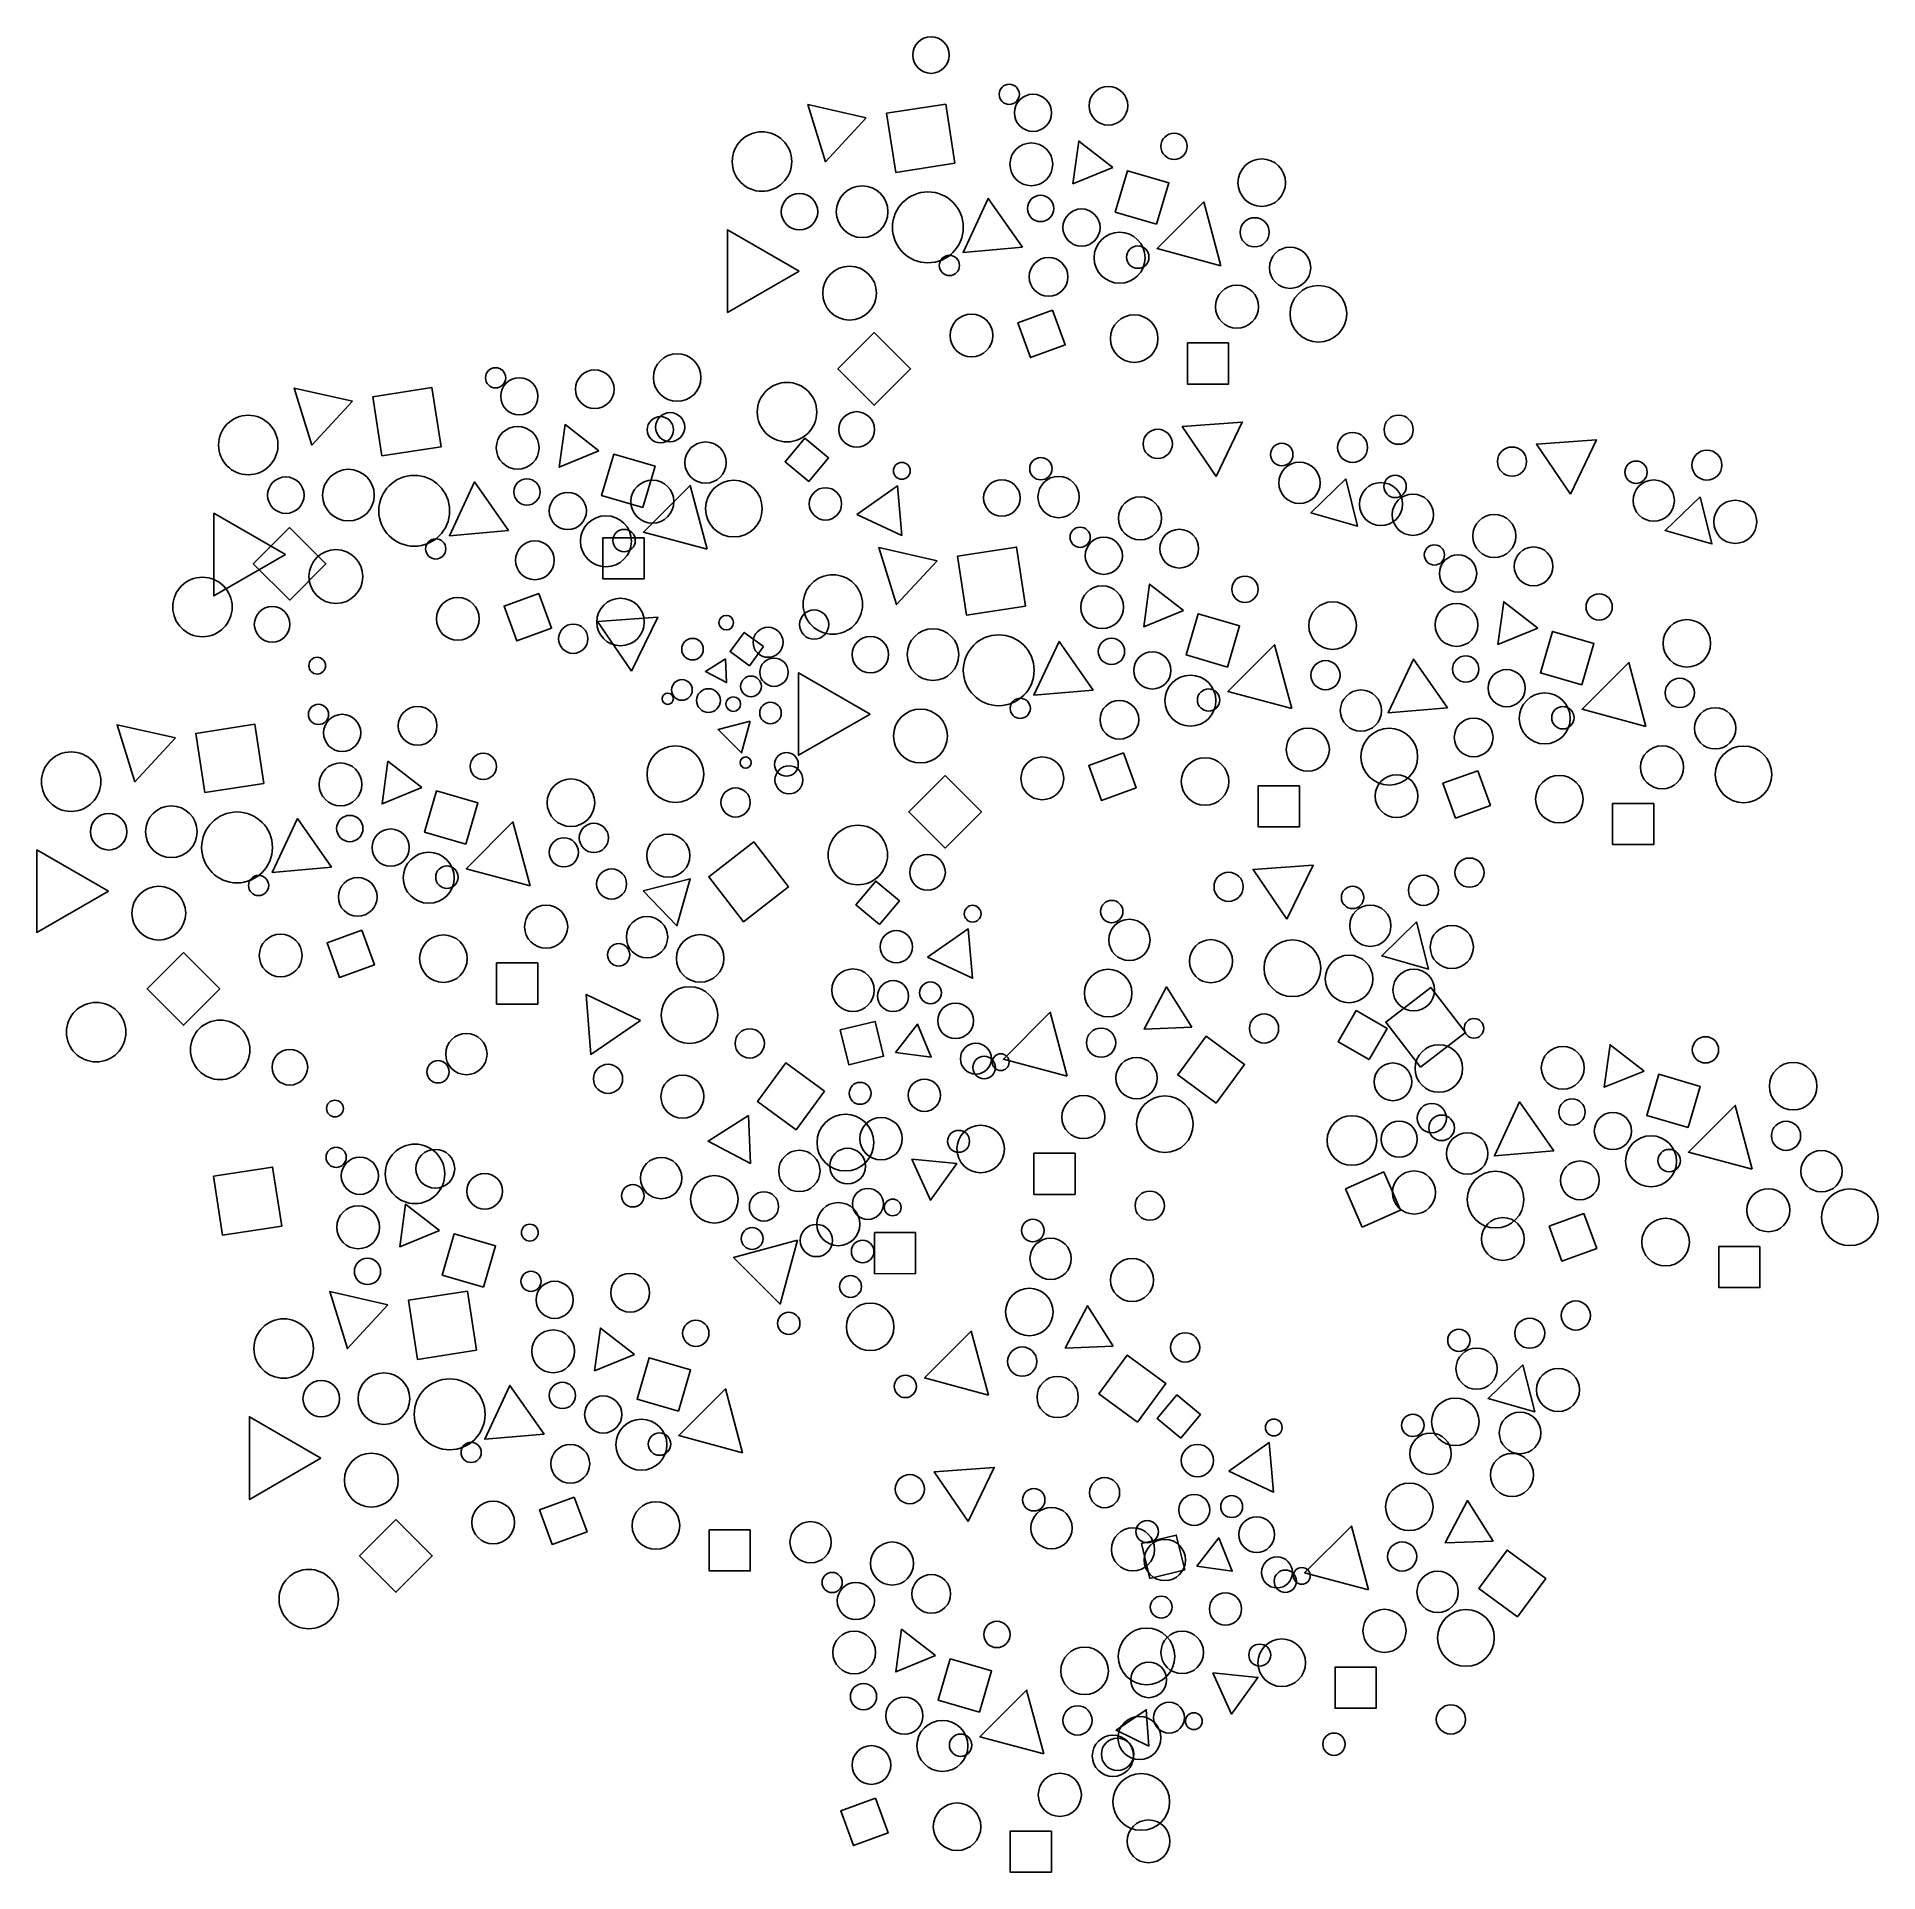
# Model space of a CAD drawing. Extents: x 9 to 528, y 5 to 523.
import ezdxf

# ---------------------------------------------------------------- set-up
doc = ezdxf.new("R2010")
doc.units = 0
doc.header["$LTSCALE"] = 25
doc.header["$MEASUREMENT"] = 0
doc.layers.get('0').update_dxf_attribs({"linetype": 'CONTINUOUS'})

msp = doc.modelspace()

# ---------------------------------------------------------------- linework, layer by layer
at = {"color": 0, "linetype": 'ByBlock'}
for points in [[(242.7, 500.12), (226.26, 503.85), (231.25, 487.75)], [(267.71, 487.29), (265.14, 503.97), (248.47, 501.4), (251.03, 484.73)], [(312.28, 486.1), (302.69, 493.54), (301.04, 481.51)], [(324.69, 470.12), (328.1, 481.78), (316.43, 485.18), (313.03, 473.52)], [(286.78, 463.61), (277.15, 477.37), (270.05, 462.16)], [(342.82, 458.38), (338, 476.4), (324.8, 463.21)], [(223.8, 456.85), (203.6, 468.52), (203.6, 445.2)], [(295.32, 445.87), (285.51, 442.3), (289.08, 432.48), (298.9, 436.06)], [(244.96, 439.53), (234.71, 429.27), (244.97, 419.02), (255.22, 429.28)], [(345, 436.61), (333.39, 436.6), (333.39, 425), (345, 425)], [(97.7, 420.12), (81.26, 423.85), (86.25, 407.75)], [(122.71, 407.29), (120.14, 423.97), (103.47, 421.4), (106.03, 404.73)], [(167.28, 406.1), (157.69, 413.54), (156.04, 401.51)], [(341.47, 398.92), (348.87, 414.24), (331.9, 412.99)], [(226.48, 397.45), (232.07, 404.12), (225.4, 409.71), (219.81, 403.04)], [(441.47, 393.92), (448.87, 409.24), (431.9, 407.99)], [(179.69, 390.12), (183.1, 401.78), (171.43, 405.18), (168.03, 393.52)], [(141.78, 383.61), (132.15, 397.37), (125.05, 382.16)], [(197.82, 378.38), (193, 396.4), (179.8, 383.21)], [(240.04, 388.2), (252.72, 382.29), (251.5, 396.23)], [(378.09, 398.2), (368.23, 388.65), (381.43, 384.88)], [(478.09, 393.2), (468.23, 383.65), (481.43, 379.88)], [(78.8, 376.85), (58.6, 388.52), (58.6, 365.2)], [(79.96, 384.53), (69.71, 374.27), (79.97, 364.02), (90.22, 374.28)], [(180, 381.61), (168.39, 381.6), (168.39, 370), (180, 370)], [(262.7, 375.12), (246.26, 378.85), (251.25, 362.75)], [(287.71, 362.29), (285.14, 378.97), (268.47, 376.4), (271.03, 359.73)], [(150.32, 365.87), (140.51, 362.3), (144.08, 352.48), (153.9, 356.06)], [(332.28, 361.1), (322.69, 368.54), (321.04, 356.51)], [(176.47, 343.92), (183.87, 359.24), (166.9, 357.99)], [(344.69, 345.12), (348.1, 356.78), (336.43, 360.18), (333.03, 348.52)], [(432.28, 356.1), (422.69, 363.54), (421.04, 351.51)], [(213.72, 350.91), (208.28, 354.9), (204.29, 349.46), (209.73, 345.46)], [(444.69, 340.12), (448.1, 351.78), (436.43, 355.18), (433.03, 343.52)], [(306.78, 338.61), (297.15, 352.37), (290.05, 337.16)], [(362.82, 333.38), (358, 351.4), (344.8, 338.21)], [(203.02, 347.46), (197.31, 343.87), (203.28, 340.72)], [(243.8, 331.85), (223.6, 343.52), (223.6, 320.2)], [(406.78, 333.61), (397.15, 347.37), (390.05, 332.16)], [(462.82, 328.38), (458, 346.4), (444.8, 333.21)], [(47.7, 325.12), (31.26, 328.85), (36.25, 312.75)], [(72.71, 312.29), (70.14, 328.97), (53.47, 326.4), (56.03, 309.73)], [(209.91, 329.88), (200.9, 327.47), (207.49, 320.87)], [(117.28, 311.1), (107.69, 318.54), (106.04, 306.51)], [(315.32, 320.87), (305.51, 317.3), (309.08, 307.48), (318.9, 311.06)], [(264.96, 314.53), (254.71, 304.27), (264.97, 294.02), (275.22, 304.28)], [(415.32, 315.87), (405.51, 312.3), (409.08, 302.48), (418.9, 306.06)], [(129.69, 295.12), (133.1, 306.78), (121.43, 310.18), (118.03, 298.52)], [(365, 311.61), (353.39, 311.6), (353.39, 300), (365, 300)], [(91.78, 288.61), (82.15, 302.37), (75.05, 287.16)], [(465, 306.61), (453.39, 306.6), (453.39, 295), (465, 295)], [(147.82, 283.38), (143, 301.4), (129.8, 288.21)], [(28.8, 281.85), (8.6, 293.52), (8.6, 270.2)], [(220.75, 283.05), (210.95, 295.75), (198.25, 285.95), (208.05, 273.25)], [(361.47, 273.92), (368.87, 289.24), (351.9, 287.99)], [(179.75, 281.96), (189.29, 272.1), (193.06, 285.3)], [(246.48, 272.45), (252.07, 279.12), (245.4, 284.71), (239.81, 278.04)], [(100.32, 270.87), (90.51, 267.3), (94.08, 257.48), (103.9, 261.06)], [(260.04, 263.2), (272.72, 257.29), (271.5, 271.23)], [(398.09, 273.2), (388.23, 263.65), (401.43, 259.88)], [(49.96, 264.53), (39.71, 254.27), (49.97, 244.02), (60.22, 254.28)], [(150, 261.61), (138.39, 261.6), (138.39, 250), (150, 250)], [(334.64, 243.45), (327.45, 254.85), (321.17, 242.92)], [(399.18, 232.2), (411.88, 242), (402.08, 254.69), (389.38, 244.9)], [(179.02, 245.34), (163.7, 252.74), (164.96, 235.77)], [(235.38, 242.71), (237.79, 232.88), (247.62, 235.28), (245.22, 245.12)], [(251, 236.35), (261.03, 234.98), (257.2, 244.35)], [(299.47, 229.66), (294.65, 247.68), (281.45, 234.49)], [(384.69, 234.31), (389.77, 243.1), (380.97, 248.18), (375.9, 239.38)], [(341.53, 222.04), (349.51, 232.92), (338.63, 240.91), (330.65, 230.02)], [(462.28, 231.1), (452.69, 238.54), (451.04, 226.51)], [(230.91, 225.4), (220.02, 233.39), (212.04, 222.5), (222.92, 214.52)], [(474.69, 215.12), (478.1, 226.78), (466.43, 230.18), (463.03, 218.52)], [(209.5, 218.51), (198.09, 211.32), (210.02, 205.04)], [(436.78, 208.61), (427.15, 222.37), (420.05, 207.16)], [(492.82, 203.38), (488, 221.4), (474.8, 208.21)], [(77.71, 187.29), (75.14, 203.97), (58.47, 201.4), (61.03, 184.73)], [(255.58, 206.24), (260.82, 194.61), (268.27, 204.96)], [(301.65, 207.89), (290.04, 207.89), (290.05, 196.28), (301.65, 196.28)], [(377.97, 197.89), (382.72, 187.08), (393.53, 191.84), (388.78, 202.65)], [(122.28, 186.1), (112.69, 193.54), (111.04, 181.51)], [(445.32, 190.87), (435.51, 187.3), (439.08, 177.48), (448.9, 181.06)], [(134.69, 170.12), (138.1, 181.78), (126.43, 185.18), (123.03, 173.52)], [(223.29, 183.34), (205.26, 178.52), (218.45, 165.33)], [(245.05, 185.52), (245.06, 173.91), (256.67, 173.92), (256.66, 185.52)], [(495, 181.61), (483.39, 181.6), (483.39, 170), (495, 170)], [(107.7, 165.12), (91.26, 168.85), (96.25, 152.75)], [(132.71, 152.29), (130.14, 168.97), (113.47, 166.4), (116.03, 149.73)], [(312.38, 153.44), (305.19, 164.85), (298.9, 152.92)], [(177.28, 151.1), (167.69, 158.54), (166.04, 146.51)], [(277.21, 139.65), (272.38, 157.68), (259.19, 144.49)], [(319.27, 132.03), (327.25, 142.92), (316.36, 150.9), (308.38, 140.02)], [(189.69, 135.12), (193.1, 146.78), (181.43, 150.18), (178.03, 138.52)], [(428.09, 148.2), (418.23, 138.65), (431.43, 134.88)], [(151.78, 128.61), (142.15, 142.37), (135.05, 127.16)], [(207.82, 123.38), (203, 141.4), (189.8, 128.21)], [(331.48, 127.45), (337.07, 134.12), (330.4, 139.71), (324.81, 133.04)], [(88.8, 121.85), (68.6, 133.52), (68.6, 110.2)], [(345.04, 118.2), (357.72, 112.29), (356.5, 126.23)], [(271.47, 103.92), (278.87, 119.24), (261.9, 117.99)], [(160.32, 110.87), (150.51, 107.3), (154.08, 97.48), (163.9, 101.06)], [(419.64, 98.45), (412.45, 109.85), (406.17, 97.92)], [(109.96, 104.53), (99.71, 94.27), (109.97, 84.02), (120.22, 94.28)], [(210, 101.61), (198.39, 101.6), (198.39, 90), (210, 90)], [(320.38, 97.71), (322.79, 87.88), (332.62, 90.28), (330.22, 100.12)], [(336, 91.35), (346.03, 89.98), (342.2, 99.35)], [(384.47, 84.66), (379.65, 102.68), (366.45, 89.49)], [(426.53, 77.04), (434.51, 87.92), (423.63, 95.91), (415.65, 85.02)], [(262.28, 66.1), (252.69, 73.54), (251.04, 61.51)], [(274.69, 50.12), (278.1, 61.78), (266.43, 65.18), (263.03, 53.52)], [(386.65, 62.89), (375.04, 62.89), (375.05, 51.28), (386.65, 51.28)], [(340.58, 61.24), (345.82, 49.61), (353.27, 59.96)], [(292.82, 38.38), (288, 56.4), (274.8, 43.21)], [(322.51, 40.56), (321.78, 50.82), (313.25, 45.06)], [(245.32, 25.87), (235.51, 22.3), (239.08, 12.48), (248.9, 16.06)], [(295, 16.61), (283.39, 16.6), (283.39, 5), (295, 5)]]:
    msp.add_lwpolyline(points, close=True, dxfattribs=at)
for centre, radius in [((261, 517.83), 5.15), ((283.09, 506.75), 2.85), ((289.78, 501.53), 5.25), ((311.08, 503.53), 5.47), ((213.28, 487.78), 8.39), ((329.61, 492.08), 3.71), ((289.32, 487), 6.04), ((354.36, 481.82), 6.71), ((223.88, 473.63), 5.15), ((241.56, 473.63), 7.29), ((260.12, 469.21), 10), ((291.94, 474.54), 3.71), ((303.48, 469.16), 5.25), ((314.24, 460.63), 7.2), ((352.36, 467.82), 4.12), ((319.36, 460.82), 3.16), ((362.36, 457.82), 5.83), ((238.02, 450.65), 7.6), ((266.19, 458.46), 2.85), ((294.18, 455.24), 5.47), ((347.36, 446.82), 6.08), ((370.36, 444.82), 8), ((272.42, 438.7), 6.04), ((318.36, 437.82), 6.71), ((189.36, 426.82), 6.71), ((138.09, 426.75), 2.85), ((144.78, 421.53), 5.25), ((166.08, 423.53), 5.47), ((220.35, 417.07), 8.39), ((68.28, 407.78), 8.39), ((187.36, 412.82), 4.12), ((240.02, 412.17), 5.03), ((393.01, 412.1), 4.12), ((144.32, 407), 6.04), ((184.61, 412.08), 3.71), ((325.01, 408.1), 4.12), ((380.01, 407.1), 4.24), ((197.36, 402.82), 5.83), ((360.01, 405.1), 3.16), ((425.01, 403.1), 4.12), ((480.01, 402.1), 4.24), ((96.56, 393.63), 7.29), ((252.75, 400.5), 2.37), ((292.01, 401.1), 3.16), ((365.01, 397.1), 5.83), ((460.01, 400.1), 3.16), ((78.88, 393.63), 5.15), ((115.12, 389.21), 10), ((146.94, 394.54), 3.71), ((182.36, 391.82), 6.08), ((205.36, 389.82), 8), ((231.21, 391.17), 4.56), ((281, 392.83), 5.15), ((297.01, 393.1), 5.83), ((388.01, 391.1), 6.08), ((392.01, 396.1), 3.16), ((465.01, 392.1), 5.83), ((158.48, 389.16), 5.25), ((320.01, 387.1), 6.08), ((397.01, 388.1), 5.83), ((488.01, 386.1), 6.08), ((169.24, 380.63), 7.2), ((420.01, 382.1), 6.08), ((121.19, 378.46), 2.85), ((149.18, 375.24), 5.47), ((174.36, 380.82), 3.16), ((303.09, 381.75), 2.85), ((309.78, 376.53), 5.25), ((331.08, 378.53), 5.47), ((403.09, 376.75), 2.85), ((93.02, 370.65), 7.6), ((409.78, 371.53), 5.25), ((431.08, 373.53), 5.47), ((55.35, 362.07), 8.39), ((233.28, 362.78), 8.39), ((349.61, 367.08), 3.71), ((127.42, 358.7), 6.04), ((173.36, 357.82), 6.71), ((309.32, 362), 6.04), ((449.61, 362.08), 3.71), ((75.02, 357.17), 5.03), ((203.19, 357.65), 2.06), ((228.01, 357.1), 4.12), ((374.36, 356.82), 6.71), ((409.32, 357), 6.04), ((160.01, 353.1), 4.12), ((215.01, 352.1), 4.24), ((243.88, 348.63), 5.15), ((261.56, 348.63), 7.29), ((280.12, 344.21), 10), ((474.36, 351.82), 6.71), ((193.69, 350.15), 3.04), ((311.94, 349.54), 3.71), ((323.48, 344.16), 5.25), ((411.94, 344.54), 3.71), ((87.75, 345.5), 2.37), ((216.69, 343.65), 4), ((372.36, 342.82), 4.12), ((423.48, 339.16), 5.25), ((190.69, 338.65), 2.92), ((198.19, 335.65), 3.35), ((210.19, 339.65), 2.92), ((334.24, 335.63), 7.2), ((339.36, 335.82), 3.16), ((382.36, 332.82), 5.83), ((472.36, 337.82), 4.12), ((88.09, 331.75), 2.85), ((116.08, 328.53), 5.47), ((186.69, 336.15), 1.58), ((205.19, 334.65), 2.06), ((215.69, 332.15), 3.04), ((258.02, 325.65), 7.6), ((286.19, 333.46), 2.85), ((314.18, 330.24), 5.47), ((434.24, 330.63), 7.2), ((439.36, 330.82), 3.16), ((482.36, 327.82), 5.83), ((94.78, 326.53), 5.25), ((367.36, 321.82), 6.08), ((390.36, 319.82), 8), ((414.18, 325.24), 5.47), ((188.84, 314.89), 8), ((467.36, 316.82), 6.08), ((490.36, 314.82), 8), ((18.28, 312.78), 8.39), ((94.32, 312), 6.04), ((134.61, 317.08), 3.71), ((208.69, 318.15), 1.58), ((220.19, 317.65), 3.35), ((220.9, 313.28), 3.95), ((292.42, 313.7), 6.04), ((338.36, 312.82), 6.71), ((159.36, 306.82), 6.71), ((392.42, 308.7), 6.04), ((438.36, 307.82), 6.71), ((205.84, 306.89), 4.12), ((28.88, 298.63), 5.15), ((46.56, 298.63), 7.29), ((65.12, 294.21), 10), ((96.94, 299.54), 3.71), ((108.48, 294.16), 5.25), ((157.36, 292.82), 4.12), ((165.84, 296.89), 4.12), ((186.84, 291.89), 6.08), ((240.35, 292.07), 8.39), ((119.24, 285.63), 7.2), ((260.02, 287.17), 5.03), ((413.01, 287.1), 4.12), ((71.19, 283.46), 2.85), ((124.36, 285.82), 3.16), ((170.84, 283.89), 4.24), ((345.01, 283.1), 4.12), ((400.01, 282.1), 4.24), ((43.02, 275.65), 7.6), ((99.18, 280.24), 5.47), ((380.01, 280.1), 3.16), ((152.36, 271.82), 6.08), ((272.75, 275.5), 2.37), ((312.01, 276.1), 3.16), ((385.01, 272.1), 5.83), ((180.84, 268.89), 5.83), ((251.21, 266.17), 4.56), ((317.01, 268.1), 5.83), ((408.01, 266.1), 6.08), ((77.42, 263.7), 6.04), ((123.36, 262.82), 6.71), ((172.84, 263.89), 3.16), ((195.84, 262.89), 6.71), ((340.01, 262.1), 6.08), ((363.01, 260.1), 8), ((238.97, 253.92), 6), ((379.01, 257.1), 6.71), ((192.84, 246.89), 8), ((250.3, 252.24), 4.37), ((260.86, 253.17), 3.09), ((311.01, 253.1), 6.71), ((397.27, 253.96), 5.87), ((25.35, 242.07), 8.39), ((267.94, 245.27), 5.03), ((60.35, 237.07), 8.39), ((355.01, 243.1), 4.12), ((414.26, 243.14), 2.77), ((129.84, 235.89), 5.83), ((209.84, 238.89), 4.12), ((309.01, 239.1), 4.12), ((479.61, 237.08), 3.71), ((80.02, 232.17), 5.03), ((121.84, 230.89), 3.16), ((273.67, 234.59), 4.37), ((276.01, 232.1), 3.16), ((280.68, 233.61), 2.37), ((319.01, 229.1), 5.83), ((404.36, 231.82), 6.71), ((439.32, 232), 6.04), ((169.84, 228.89), 4.12), ((190.84, 223.89), 6.08), ((259.13, 224.27), 4.56), ((391.4, 228.05), 5.32), ((504.36, 226.82), 6.71), ((240.99, 224.81), 3.09), ((304.01, 218.1), 6.08), ((327.01, 216.1), 8), ((92.75, 220.5), 2.37), ((236.84, 210.89), 8), ((379.82, 211.49), 7), ((402.36, 217.82), 4.12), ((405.12, 215.07), 3.61), ((441.94, 219.54), 3.71), ((453.48, 214.16), 5.25), ((246.9, 212.02), 6), ((268.79, 211.27), 3.09), ((275.01, 209.1), 6.71), ((393.17, 211.87), 5.1), ((412.36, 207.82), 5.83), ((502.36, 212.82), 4.12), ((93.09, 206.75), 2.85), ((115.35, 202.07), 8.39), ((121.08, 203.53), 5.47), ((223.84, 202.89), 5.83), ((237.46, 204.27), 5.03), ((464.24, 205.63), 7.2), ((469.36, 205.82), 3.16), ((512.36, 202.82), 5.83), ((99.78, 201.53), 5.25), ((184.84, 200.89), 5.83), ((397.36, 196.82), 6.08), ((420.36, 194.82), 8), ((444.18, 200.24), 5.47), ((135.02, 197.17), 5.03), ((176.84, 195.89), 3.16), ((199.84, 194.89), 6.71), ((243.19, 193.6), 4.37), ((497.36, 191.82), 6.08), ((520.36, 189.82), 8), ((99.32, 187), 6.04), ((213.84, 192.89), 4.12), ((234.84, 187.89), 6.08), ((250.19, 192.61), 2.37), ((322.75, 193.1), 4.12), ((147.75, 185.5), 2.37), ((228.65, 183.27), 4.56), ((289.75, 186.1), 3.16), ((422.42, 183.7), 6.04), ((468.36, 182.82), 6.71), ((210.5, 183.82), 3.09), ((241.7, 180.16), 3.18), ((294.75, 178.1), 5.83), ((101.94, 174.54), 3.71), ((317.75, 172.1), 6.08), ((148.09, 171.75), 2.85), ((154.78, 166.53), 5.25), ((176.08, 168.53), 5.47), ((238.3, 170.28), 3.09), ((288.75, 163.1), 6.71), ((78.28, 152.78), 8.39), ((220.84, 159.89), 3.16), ((243.84, 158.89), 6.71), ((430.01, 157.1), 4.24), ((443.01, 162.1), 4.12), ((154.32, 152), 6.04), ((194.61, 157.08), 3.71), ((332.75, 153.1), 4.12), ((410.01, 155.1), 3.16), ((286.75, 149.1), 4.12), ((415.01, 147.1), 5.83), ((106.56, 138.63), 7.29), ((438.01, 141.1), 6.08), ((88.88, 138.63), 5.15), ((125.12, 134.21), 10), ((156.94, 139.54), 3.71), ((253.75, 142.1), 3.16), ((296.75, 139.1), 5.83), ((168.48, 134.16), 5.25), ((409.01, 132.1), 6.71), ((179.24, 125.63), 7.2), ((357.75, 130.5), 2.37), ((397.01, 131.1), 3.16), ((427.27, 128.96), 5.87), ((131.19, 123.46), 2.85), ((159.18, 120.24), 5.47), ((184.36, 125.82), 3.16), ((336.21, 121.17), 4.56), ((402.01, 123.1), 5.83), ((103.02, 115.65), 7.6), ((425.01, 117.1), 6.08), ((255.01, 113.1), 4.12), ((310.01, 112.1), 4.24), ((396.01, 108.1), 6.71), ((137.42, 103.7), 6.04), ((183.36, 102.82), 6.71), ((290.01, 110.1), 3.16), ((335.3, 107.24), 4.37), ((345.86, 108.17), 3.09), ((295.01, 102.1), 5.83), ((322.01, 101.1), 3.16), ((352.94, 100.27), 5.03), ((227.01, 98.1), 5.83), ((318.01, 96.1), 6.08), ((327.01, 93.1), 5.83), ((250.01, 92.1), 6.08), ((358.67, 89.59), 4.37), ((394.01, 94.1), 4.12), ((85.35, 82.07), 8.39), ((233.09, 86.75), 2.85), ((261.08, 83.53), 5.47), ((361.01, 87.1), 3.16), ((365.68, 88.61), 2.37), ((404.01, 84.1), 5.83), ((239.78, 81.53), 5.25), ((344.13, 79.27), 4.56), ((325.99, 79.81), 3.09), ((389.01, 73.1), 6.08), ((412.01, 71.1), 8), ((239.32, 67), 6.04), ((279.61, 72.08), 3.71), ((321.84, 65.89), 8), ((331.9, 67.02), 6), ((304.36, 61.82), 6.71), ((353.79, 66.27), 3.09), ((360.01, 64.1), 6.71), ((322.46, 59.27), 5.03), ((241.94, 54.54), 3.71), ((253.48, 49.16), 5.25), ((328.19, 48.6), 4.37), ((407.75, 48.1), 4.12), ((264.24, 40.63), 7.2), ((302.36, 47.82), 4.12), ((319.84, 42.89), 6.08), ((335.19, 47.61), 2.37), ((269.36, 40.82), 3.16), ((312.36, 37.82), 5.83), ((313.65, 38.27), 4.56), ((374.75, 41.1), 3.16), ((244.18, 35.24), 5.47), ((297.36, 26.82), 6.08), ((320.36, 24.82), 8), ((268.36, 17.82), 6.71), ((322.42, 13.7), 6.04)]:
    msp.add_circle(centre, radius, dxfattribs=at)

doc.saveas('drawing.dxf')
